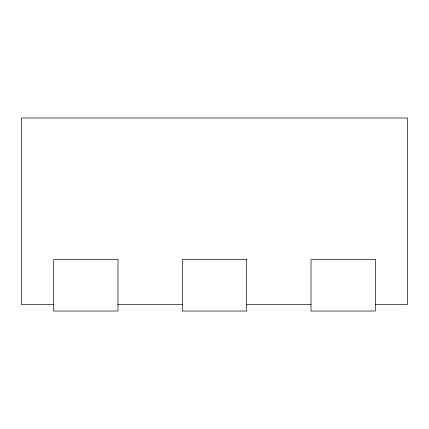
<?xml version="1.0" encoding="UTF-8"?>
<svg xmlns="http://www.w3.org/2000/svg" width="429" height="429" viewBox="0 0 429 429"><rect width="100%" height="100%" fill="white"/><g stroke="black" fill="none" stroke-linecap="round" stroke-linejoin="round"><path stroke-width="0.64" d="M53.625 304.59L21.45 304.59L21.45 117.975L407.55 117.975L407.55 304.59L375.375 304.59M117.975 304.59L182.325 304.59M246.675 304.59L311.025 304.59M117.975 259.545L53.625 259.545L53.625 311.025L117.975 311.025L117.975 259.545M246.675 259.545L182.325 259.545L182.325 311.025L246.675 311.025L246.675 259.545M375.375 259.545L311.025 259.545L311.025 311.025L375.375 311.025L375.375 259.545"/></g></svg>
